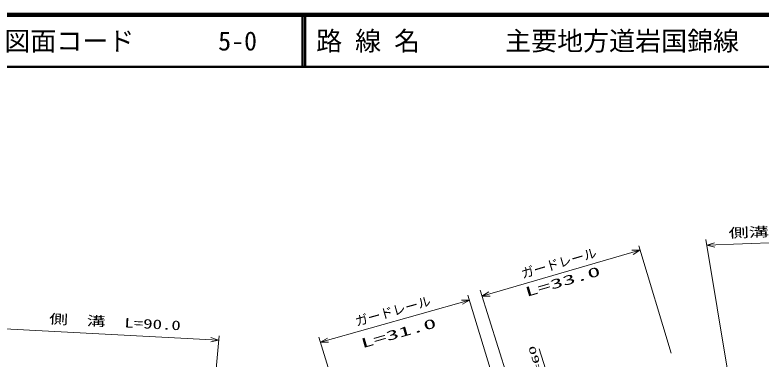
# Model space of a CAD drawing. Units: millimetres, scale not verified. Extents: x 40000 to 680000, y 20000 to 380000.
# Drawn here: x 122423 to 265973, y 313872 to 380000 of the extents above; entities that cross this region are included whole.
import ezdxf
from ezdxf.enums import TextEntityAlignment as Align

# ---------------------------------------------------------------- set-up
doc = ezdxf.new("R2010")
doc.units = ezdxf.units.MM
doc.header["$LTSCALE"] = 1000
for name, color, linetype, lineweight in [('M-STR-HTXT', 7, 'Continuous', 13), ('M-TTL', 2, 'Continuous', 140), ('M-TTL-LINE', 7, 'Continuous', 50)]:
    doc.layers.add(name, color=color, linetype=linetype, lineweight=lineweight)
doc.layers.add('M-TTL-TXT', color=7, linetype='Continuous')
doc.styles.add('ＭＳ ゴシック', font='')
doc.styles.get('ＭＳ ゴシック').set_extended_font_data('MS Gothic')

msp = doc.modelspace()

# ---------------------------------------------------------------- linework, layer by layer
at = {"layer": 'M-STR-HTXT'}
for p, q in [((306806, 337744), (255529, 335755)), ((255353, 336823), (260402, 306247)), ((255529, 335755), (257011, 336232)), ((212279, 325966), (242679, 334815)), ((241122, 334799), (242679, 334815)), ((242679, 334815), (241356, 333993)), ((242430, 335638), (248658, 315008)), ((257044, 335393), (255529, 335755)), ((209574, 326174), (217490, 300166)), ((219534, 302893), (211928, 327083)), ((212279, 325966), (213602, 326789)), ((213837, 325982), (212279, 325966)), ((181212, 317097), (209865, 325218)), ((208308, 325213), (209865, 325218)), ((209865, 325218), (208537, 324405)), ((72449, 322257), (161610, 317506)), ((161686, 318363), (159052, 288606)), ((161610, 317506), (160090, 317166)), ((160135, 318005), (161610, 317506)), ((187238, 297295), (180921, 318053)), ((181212, 317097), (182540, 317909)), ((182769, 317101), (181212, 317097)), ((230966, 291794), (223309, 315806))]:
    msp.add_line(p, q, dxfattribs=at)
at = {"layer": 'M-TTL'}
msp.add_line((680000, 380000), (40000, 380000), dxfattribs=at)
at = {"layer": 'M-TTL-LINE'}
for p, q in [((177750, 380000), (177750, 370000)), ((178250, 380000), (178250, 370000)), ((40000, 370000), (680000, 370000))]:
    msp.add_line(p, q, dxfattribs=at)

# ---------------------------------------------------------------- texts
at = {"layer": 'M-STR-HTXT', "style": 'ＭＳ ゴシック'}
for s, height, rotation, width, p in [('側溝\u3000L=159.0', 1833, 2.188, 1.55, (259785, 336618)), ('L=33.0', 1833, 16.188, 2, (221023, 325281)), ('側\u3000溝\u3000L=90.0', 1833, 356.988, 1.45, (128940, 320181)), ('L=31.0', 1833, 15.788, 2, (189425, 315411)), ('A=60', 1319, 107.388, 2, (224908, 309846))]:
    msp.add_text(s, height=height, rotation=rotation, dxfattribs=dict(at, width=width)).set_placement(p, align=Align.BOTTOM_LEFT)
for rotation, p in [(16.188, (220260, 328810)), (15.788, (188309, 319628))]:
    msp.add_text('ガードレール', height=1833, rotation=rotation, dxfattribs=at).set_placement(p, align=Align.BOTTOM_LEFT)
at = {"layer": 'M-TTL-TXT', "style": 'ＭＳ ゴシック'}
for s, p in [('図面コード', (120380, 375000)), ('5-0', (161521, 375000)), ('路 線 名', (180380, 375000)), ('主要地方道岩国錦線', (216734, 375000))]:
    msp.add_text(s, height=3666, dxfattribs=at).set_placement(p, align=Align.MIDDLE_LEFT)

doc.saveas('drawing.dxf')
